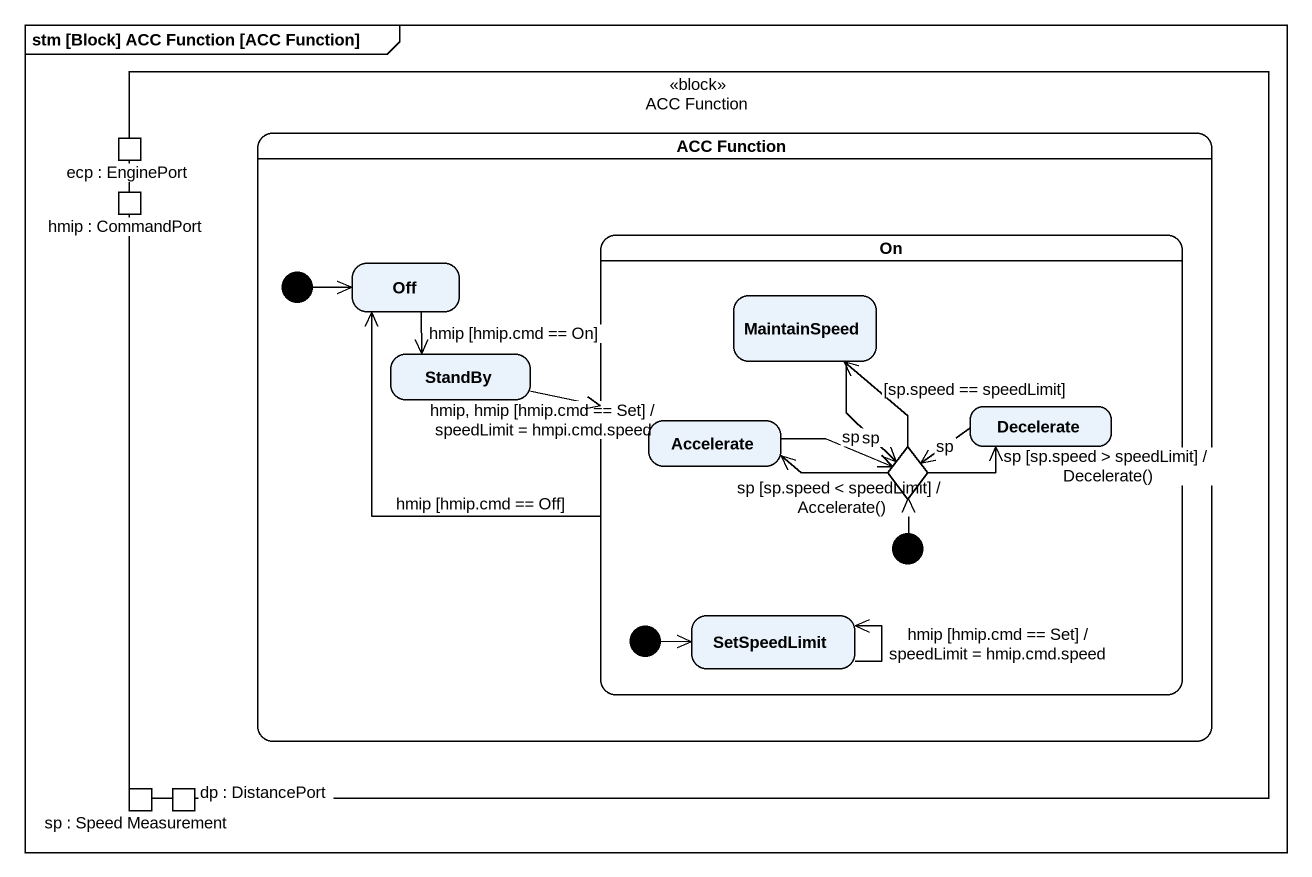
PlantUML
@startuml
mainframe stm [Block] ACC Function [ACC Function]
hide empty description
state "ACC Function" as ACC_Function <<block>> {
  state "ecp : EnginePort" as ecp <<inputPin>>
  state "ACC Function" as ACC_Function_2 {
    state Off
    state "On" as On_ {
      state MaintainSpeed
      state Accelerate
      state Decelerate
      state choice1 <<choice>>
      state initial2 <<start>>
      state initial3 <<start>>
      state SetSpeedLimit
    }
    state StandBy
    [*] -right-> Off
  }
  state "hmip : CommandPort" as hmip <<inputPin>>
  state "sp : Speed Measurement" as sp <<inputPin>>
  state "dp : DistancePort" as dp <<inputPin>>
}
Off --> StandBy : hmip [hmip.cmd == On]
On_ -left-> Off : hmip [hmip.cmd == Off]
MaintainSpeed --> choice1 : sp
StandBy -right-> On_ : hmip, hmip [hmip.cmd == Set] / speedLimit = hmpi.cmd.speed
Accelerate -right-> choice1 : sp
Decelerate -left-> choice1 : sp
choice1 -up-> MaintainSpeed : [sp.speed == speedLimit]
choice1 -left-> Accelerate : sp [sp.speed < speedLimit] / Accelerate()
choice1 -right-> Decelerate : sp [sp.speed > speedLimit] / Decelerate()
initial2 -up-> choice1
initial3 -right-> SetSpeedLimit
SetSpeedLimit --> SetSpeedLimit : hmip [hmip.cmd == Set] / speedLimit = hmip.cmd.speed
@enduml
